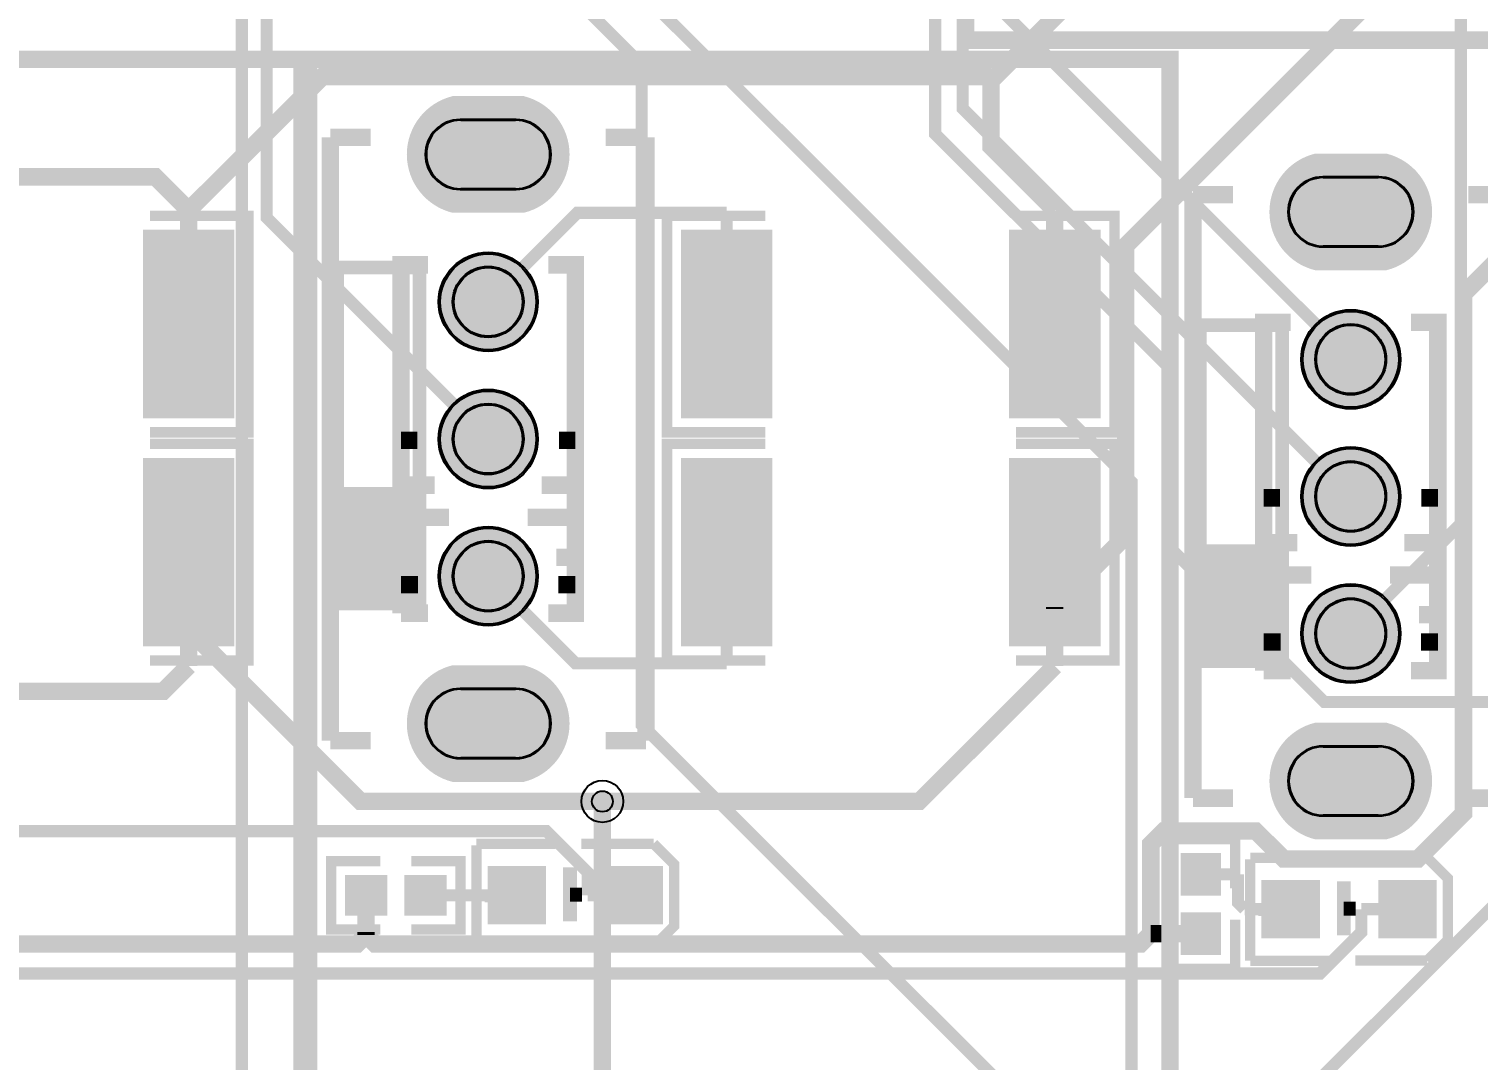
# Model space of a CAD drawing. Header units: millimetres. Extents: x -4 to 157, y 41 to 137.
# Drawn here: x 120.89 to 142.03, y 48.98 to 64.02 of the extents above; entities that cross this region are included whole.
import ezdxf

# ---------------------------------------------------------------- set-up
doc = ezdxf.new("R2010")
doc.units = ezdxf.units.MM
for name, color, linetype, true_color in [('BottomLayer', 7, 'Continuous', 0x0000ff), ('BottomSolderMaskLayer', 7, 'Continuous', 0xaa00ff), ('Document', 7, 'Continuous', 0xffffff), ('Hole', 7, 'Continuous', 0x222222), ('Multi-Layer', 7, 'Continuous', 0xc0c0c0), ('TopLayer', 7, 'Continuous', 0xff0000), ('TopPasteMaskLayer', 7, 'Continuous', 0x808080), ('TopSilkLayer', 7, 'Continuous', 0xffcc00), ('TopSolderMaskLayer', 7, 'Continuous', 0x800080)]:
    doc.layers.add(name, color=color, linetype=linetype, true_color=true_color)

msp = doc.modelspace()

# ---------------------------------------------------------------- hatches: boundary and pattern name
at = {"layer": 'BottomSolderMaskLayer'}
for points in [[(127.067, 61.338, -0.785398), (127.067, 63.04), (128.102, 63.04, -0.785398), (128.102, 61.338)], [(139.64, 60.5, -0.785398), (139.64, 62.202), (140.675, 62.202, -0.785398), (140.675, 60.5)], [(126.861, 60.039, 1), (128.308, 60.039, 1)], [(139.434, 59.201, 1), (140.881, 59.201, 1)], [(126.861, 58.039, 1), (128.308, 58.039, 1)], [(139.434, 57.201, 1), (140.881, 57.201, 1)], [(126.861, 56.039, 1), (128.308, 56.039, 1)], [(139.434, 55.201, 1), (140.881, 55.201, 1)], [(127.067, 53.038, -0.785398), (127.067, 54.74), (128.102, 54.74, -0.785398), (128.102, 53.038)], [(139.64, 52.2, -0.785398), (139.64, 53.902), (140.675, 53.902, -0.785398), (140.675, 52.2)]]:
    msp.add_hatch(color=256, dxfattribs=at).paths.add_polyline_path(points)
at = {"layer": 'Document'}
for points in [[(125.284, 55.539), (126.684, 55.539), (126.684, 60.539), (126.684, 60.639), (126.584, 60.639), (125.284, 60.639), (125.284, 60.439), (126.484, 60.439), (126.484, 57.339), (125.284, 57.339)], [(125.484, 57.339), (125.284, 57.339), (125.284, 60.439), (125.484, 60.439)], [(137.857, 54.701), (139.257, 54.701), (139.257, 59.701), (139.257, 59.801), (139.157, 59.801), (137.857, 59.801), (137.857, 59.601), (139.057, 59.601), (139.057, 56.501), (137.857, 56.501)], [(138.057, 56.501), (137.857, 56.501), (137.857, 59.601), (138.057, 59.601)], [(127.919, 51.659), (127.919, 50.999), (127.766, 50.999), (127.766, 51.659)], [(128.194, 51.283), (127.534, 51.283), (127.534, 51.435), (128.194, 51.435)], [(130.048, 51.335), (129.387, 51.335), (129.387, 51.487), (130.048, 51.487)], [(139.197, 51.456), (139.197, 50.796), (139.044, 50.796), (139.044, 51.456)], [(139.472, 51.08), (138.811, 51.08), (138.811, 51.232), (139.472, 51.232)], [(141.325, 51.131), (140.665, 51.131), (140.665, 51.284), (141.325, 51.284)]]:
    msp.add_hatch(color=256, dxfattribs=at).paths.add_polyline_path(points)
at = {"layer": 'Multi-Layer'}
for points in [[(127.077, 61.364, -0.785398), (127.077, 63.015), (128.093, 63.015, -0.785398), (128.093, 61.364)], [(139.65, 60.526, -0.785398), (139.65, 62.177), (140.666, 62.177, -0.785398), (140.666, 60.526)], [(126.886, 60.039, 1), (128.283, 60.039, 1)], [(139.459, 59.201, 1), (140.856, 59.201, 1)], [(126.886, 58.039, 1), (128.283, 58.039, 1)], [(139.459, 57.201, 1), (140.856, 57.201, 1)], [(126.886, 56.039, 1), (128.283, 56.039, 1)], [(139.459, 55.201, 1), (140.856, 55.201, 1)], [(127.077, 53.063, -0.785398), (127.077, 54.714), (128.093, 54.714, -0.785398), (128.093, 53.063)], [(139.65, 52.225, -0.785398), (139.65, 53.876), (140.666, 53.876, -0.785398), (140.666, 52.225)]]:
    msp.add_hatch(color=256, dxfattribs=at).paths.add_polyline_path(points)
at = {"layer": 'TopLayer'}
for points in [[(122.578, 61.066), (122.578, 58.366), (123.861, 58.366), (123.861, 61.066)], [(131.702, 61.066), (131.702, 58.366), (130.419, 58.366), (130.419, 61.066)], [(135.202, 61.066), (135.202, 58.366), (136.484, 58.366), (136.484, 61.066)], [(122.578, 57.738), (122.578, 55.038), (123.861, 55.038), (123.861, 57.738)], [(131.702, 57.738), (131.702, 55.038), (130.419, 55.038), (130.419, 57.738)], [(135.202, 57.738), (135.202, 55.038), (136.484, 55.038), (136.484, 57.738)], [(128.404, 51.784), (128.404, 50.984), (127.604, 50.984), (127.604, 51.784)], [(130.105, 51.784), (130.105, 50.984), (129.305, 50.984), (129.305, 51.784)], [(138.243, 51.407), (137.703, 51.407), (137.703, 51.973), (138.243, 51.973)], [(126.088, 51.114), (126.088, 51.654), (125.523, 51.654), (125.523, 51.114)], [(126.388, 51.114), (126.388, 51.654), (126.954, 51.654), (126.954, 51.114)], [(139.681, 51.581), (139.681, 50.781), (138.881, 50.781), (138.881, 51.581)], [(141.383, 51.581), (141.383, 50.781), (140.583, 50.781), (140.583, 51.581)], [(138.243, 51.107), (137.703, 51.107), (137.703, 50.542), (138.243, 50.542)]]:
    msp.add_hatch(color=256, dxfattribs=at).paths.add_polyline_path(points)
at = {"layer": 'TopPasteMaskLayer'}
for points in [[(122.578, 60.966), (122.578, 60.275), (122.678, 60.175), (122.914, 60.175), (123.014, 60.075), (123.014, 59.357), (122.914, 59.257), (122.678, 59.257), (122.578, 59.157), (122.578, 58.466), (122.678, 58.366), (123.761, 58.366), (123.861, 58.466), (123.861, 60.966), (123.761, 61.066), (122.678, 61.066)], [(131.702, 60.966), (131.702, 60.275), (131.602, 60.175), (131.366, 60.175), (131.266, 60.075), (131.266, 59.357), (131.366, 59.257), (131.602, 59.257), (131.702, 59.157), (131.702, 58.466), (131.602, 58.366), (130.519, 58.366), (130.419, 58.466), (130.419, 60.966), (130.519, 61.066), (131.602, 61.066)], [(135.202, 60.966), (135.202, 60.275), (135.302, 60.175), (135.538, 60.175), (135.638, 60.075), (135.638, 59.357), (135.538, 59.257), (135.302, 59.257), (135.202, 59.157), (135.202, 58.466), (135.302, 58.366), (136.384, 58.366), (136.484, 58.466), (136.484, 60.966), (136.384, 61.066), (135.302, 61.066)], [(122.578, 57.638), (122.578, 56.947), (122.678, 56.847), (122.914, 56.847), (123.014, 56.747), (123.014, 56.029), (122.914, 55.929), (122.678, 55.929), (122.578, 55.829), (122.578, 55.138), (122.678, 55.038), (123.761, 55.038), (123.861, 55.138), (123.861, 57.638), (123.761, 57.738), (122.678, 57.738)], [(131.702, 57.638), (131.702, 56.947), (131.602, 56.847), (131.366, 56.847), (131.266, 56.747), (131.266, 56.029), (131.366, 55.929), (131.602, 55.929), (131.702, 55.829), (131.702, 55.138), (131.602, 55.038), (130.519, 55.038), (130.419, 55.138), (130.419, 57.638), (130.519, 57.738), (131.602, 57.738)], [(135.202, 57.638), (135.202, 56.947), (135.302, 56.847), (135.538, 56.847), (135.638, 56.747), (135.638, 56.029), (135.538, 55.929), (135.302, 55.929), (135.202, 55.829), (135.202, 55.138), (135.302, 55.038), (136.384, 55.038), (136.484, 55.138), (136.484, 57.638), (136.384, 57.738), (135.302, 57.738)], [(128.404, 51.784), (128.404, 50.984), (127.604, 50.984), (127.604, 51.784)], [(130.105, 51.784), (130.105, 50.984), (129.305, 50.984), (129.305, 51.784)], [(138.203, 51.392), (137.743, 51.392), (137.703, 51.432), (137.703, 51.933), (137.743, 51.973), (138.203, 51.973), (138.243, 51.933), (138.243, 51.432)], [(126.103, 51.154), (126.103, 51.614), (126.063, 51.654), (125.563, 51.654), (125.523, 51.614), (125.523, 51.154), (125.563, 51.114), (126.063, 51.114)], [(126.373, 51.154), (126.373, 51.614), (126.413, 51.654), (126.914, 51.654), (126.954, 51.614), (126.954, 51.154), (126.914, 51.114), (126.413, 51.114)], [(139.681, 51.581), (139.681, 50.781), (138.881, 50.781), (138.881, 51.581)], [(141.383, 51.581), (141.383, 50.781), (140.583, 50.781), (140.583, 51.581)], [(138.203, 51.122), (137.743, 51.122), (137.703, 51.082), (137.703, 50.582), (137.743, 50.542), (138.203, 50.542), (138.243, 50.582), (138.243, 51.082)]]:
    msp.add_hatch(color=256, dxfattribs=at).paths.add_polyline_path(points)
at = {"layer": 'TopSolderMaskLayer'}
for points in [[(127.067, 61.338, -0.785398), (127.067, 63.04), (128.102, 63.04, -0.785398), (128.102, 61.338)], [(139.64, 60.5, -0.785398), (139.64, 62.202), (140.675, 62.202, -0.785398), (140.675, 60.5)], [(122.553, 61.091), (122.553, 58.34), (123.886, 58.34), (123.886, 61.091)], [(131.727, 61.091), (131.727, 58.34), (130.394, 58.34), (130.394, 61.091)], [(135.176, 61.091), (135.176, 58.34), (136.51, 58.34), (136.51, 61.091)], [(126.861, 60.039, 1), (128.308, 60.039, 1)], [(139.434, 59.201, 1), (140.881, 59.201, 1)], [(126.861, 58.039, 1), (128.308, 58.039, 1)], [(139.434, 57.201, 1), (140.881, 57.201, 1)], [(122.553, 57.764), (122.553, 55.013), (123.886, 55.013), (123.886, 57.764)], [(131.727, 57.764), (131.727, 55.013), (130.394, 55.013), (130.394, 57.764)], [(135.177, 57.764), (135.177, 55.013), (136.51, 55.013), (136.51, 57.764)], [(126.861, 56.039, 1), (128.308, 56.039, 1)], [(139.434, 55.201, 1), (140.881, 55.201, 1)], [(127.067, 53.038, -0.785398), (127.067, 54.74), (128.102, 54.74, -0.785398), (128.102, 53.038)], [(139.64, 52.2, -0.785398), (139.64, 53.902), (140.675, 53.902, -0.785398), (140.675, 52.2)], [(138.267, 51.381), (137.679, 51.381), (137.679, 52), (138.267, 52)], [(128.429, 51.81), (128.429, 50.959), (127.578, 50.959), (127.578, 51.81)], [(130.131, 51.81), (130.131, 50.959), (129.28, 50.959), (129.28, 51.81)], [(126.114, 51.089), (126.114, 51.68), (125.497, 51.68), (125.497, 51.089)], [(126.363, 51.089), (126.363, 51.68), (126.979, 51.68), (126.979, 51.089)], [(139.707, 51.607), (139.707, 50.756), (138.856, 50.756), (138.856, 51.607)], [(141.408, 51.607), (141.408, 50.756), (140.558, 50.756), (140.558, 51.607)], [(138.267, 51.134), (137.679, 51.134), (137.679, 50.515), (138.267, 50.515)]]:
    msp.add_hatch(color=256, dxfattribs=at).paths.add_polyline_path(points)

# ---------------------------------------------------------------- linework, layer by layer
at = {"layer": 'BottomLayer'}
for points, const_width in [([(124.917, 84.481), (123.995, 83.558), (123.995, 48.035), (127.478, 44.552)], 0.178), ([(125.495, 83.916), (124.356, 82.777), (124.356, 61.267), (127.584, 58.039)], 0.178), ([(126.012, 82.341), (134.5, 73.853), (134.5, 62.858), (140.157, 57.201)], 0.178), ([(140.107, 44.552), (136.961, 47.698), (136.961, 57.414), (126.621, 67.753), (126.621, 78.581), (125.304, 79.898), (125.304, 81.599)], 0.178), ([(145.11, 57.176), (146.143, 56.143), (146.143, 54.819), (145.528, 54.204), (139.772, 54.204), (137.535, 56.442), (137.535, 59.054), (134.1, 62.488), (134.1, 72.664), (126.094, 80.671)], 0.178), ([(125.295, 79.014), (125.784, 78.525), (125.784, 67.537), (129.822, 63.498), (129.822, 53.87), (138.2, 45.493), (138.2, 44.288), (139.427, 43.061), (144.52, 43.061), (145.822, 44.362), (145.822, 45.492), (153.543, 53.213)], 0.178), ([(134.808, 75.679), (135.795, 74.693), (135.795, 72.849), (141.763, 66.88), (141.763, 56.807), (140.157, 55.201)], 0.178), ([(135.084, 70.021), (135.084, 64.274), (140.157, 59.201)], 0.178), ([(130.526, 45.314), (129.249, 46.59), (129.249, 52.753)], 0.254)]:
    msp.add_lwpolyline(points, dxfattribs=dict(at, const_width=const_width))
at = {"layer": 'BottomSolderMaskLayer'}
for points in [[(127.992, 62.699), (127.177, 62.699)], [(140.565, 61.861), (139.75, 61.861)], [(127.992, 61.68), (127.177, 61.68)], [(140.565, 60.842), (139.75, 60.842)], [(127.992, 54.399), (127.177, 54.399)], [(140.565, 53.56), (139.75, 53.56)], [(127.992, 53.379), (127.177, 53.379)], [(140.565, 52.541), (139.75, 52.541)]]:
    msp.add_lwpolyline(points, close=True, dxfattribs=at)
for centre, radius in [((127.585, 60.039), 0.724), ((127.584, 60.039), 0.518), ((140.158, 59.201), 0.724), ((140.157, 59.201), 0.518), ((127.585, 58.039), 0.724), ((127.584, 58.039), 0.518), ((140.158, 57.201), 0.724), ((140.157, 57.201), 0.518), ((127.585, 56.039), 0.724), ((127.584, 56.039), 0.518), ((140.158, 55.201), 0.724), ((140.157, 55.201), 0.518)]:
    msp.add_circle(centre, radius, dxfattribs=at)
for centre, start, end in [((127.177, 62.189), 90, 270), ((127.992, 62.189), 270, 90), ((139.75, 61.351), 90, 270), ((140.565, 61.351), 270, 90), ((127.177, 53.889), 90, 270), ((127.992, 53.889), 270, 90), ((139.75, 53.051), 90, 270), ((140.565, 53.051), 270, 90)]:
    msp.add_arc(centre, 0.51, start, end, dxfattribs=at)
at = {"layer": 'Hole'}
msp.add_circle((129.249, 52.753), 0.152, dxfattribs=at)
at = {"layer": 'Multi-Layer'}
for points in [[(127.984, 62.689), (127.184, 62.689)], [(140.557, 61.851), (139.757, 61.851)], [(127.984, 61.689), (127.184, 61.689)], [(140.557, 60.851), (139.757, 60.851)], [(127.984, 54.389), (127.184, 54.389)], [(140.557, 53.551), (139.757, 53.551)], [(127.984, 53.389), (127.184, 53.389)], [(140.557, 52.551), (139.757, 52.551)]]:
    msp.add_lwpolyline(points, close=True, dxfattribs=at)
for centre, radius in [((127.585, 60.039), 0.699), ((127.584, 60.039), 0.5), ((140.158, 59.201), 0.699), ((140.157, 59.201), 0.5), ((127.585, 58.039), 0.699), ((127.584, 58.039), 0.5), ((140.158, 57.201), 0.699), ((140.157, 57.201), 0.5), ((127.585, 56.039), 0.699), ((127.584, 56.039), 0.5), ((140.158, 55.201), 0.699), ((140.157, 55.201), 0.5), ((129.249, 52.753), 0.305)]:
    msp.add_circle(centre, radius, dxfattribs=at)
for centre, start, end in [((127.184, 62.189), 90, 270), ((127.984, 62.189), 270, 90), ((139.757, 61.351), 90, 270), ((140.557, 61.351), 270, 90), ((127.184, 53.889), 90, 270), ((127.984, 53.889), 270, 90), ((139.757, 53.051), 90, 270), ((140.557, 53.051), 270, 90)]:
    msp.add_arc(centre, 0.5, start, end, dxfattribs=at)
at = {"layer": 'TopLayer'}
for points, const_width in [([(141.529, 78.334), (147.09, 78.334), (153.457, 71.966), (154.156, 71.966), (155.104, 71.018), (155.104, 65.631), (145.649, 56.176), (144.664, 56.176), (142.931, 54.442), (142.931, 51.928), (137.887, 46.884), (98.704, 46.884)], 0.178), ([(134.915, 63.266), (137.152, 65.503)], 0.254), ([(135.843, 55.589), (136.875, 56.621), (136.875, 60.854), (140.53, 64.51), (140.53, 65.503)], 0.254), ([(123.219, 61.375), (125.17, 63.325), (134.855, 63.325), (134.915, 63.266)], 0.254), ([(134.915, 63.266), (134.915, 62.303), (135.843, 61.375)], 0.254), ([(137.243, 50.825), (137.243, 52.134), (137.43, 52.321), (138.772, 52.321), (139.179, 51.915), (141.136, 51.915), (141.801, 52.58), (141.801, 60.156), (144.134, 62.489), (144.424, 62.489)], 0.254), ([(110.596, 61.051), (115.989, 61.051), (116.802, 61.863), (122.731, 61.863), (123.219, 61.375)], 0.254), ([(123.219, 59.716), (123.219, 61.375)], 0.254), ([(131.06, 61.337), (128.882, 61.337), (127.584, 60.039)], 0.178), ([(131.06, 59.716), (131.06, 61.337)], 0.178), ([(135.843, 59.716), (135.843, 61.375)], 0.254), ([(123.219, 56.388), (123.219, 55.259)], 0.254), ([(131.061, 56.388), (131.061, 54.767)], 0.178), ([(135.843, 56.388), (135.843, 55.589)], 0.254), ([(131.061, 54.767), (128.856, 54.767), (127.584, 56.039)], 0.178), ([(135.843, 55.559), (135.843, 55.589)], 0.254), ([(135.843, 55.559), (135.843, 54.729)], 0.254), ([(123.219, 54.729), (122.85, 54.36), (116.598, 54.36), (115.933, 55.025), (110.829, 55.025), (110.596, 55.259)], 0.254), ([(123.219, 55.259), (123.219, 54.729)], 0.254), ([(123.219, 55.259), (125.725, 52.753), (129.249, 52.753)], 0.254), ([(129.249, 52.753), (133.867, 52.753), (135.843, 54.729)], 0.254), ([(129.034, 51.384), (129.034, 51.72), (128.435, 52.319), (112.918, 52.319), (111.471, 53.766), (104.545, 53.766)], 0.178), ([(137.973, 51.69), (138.514, 51.69)], 0.178), ([(138.514, 51.69), (138.514, 51.277), (138.61, 51.181)], 0.178), ([(125.805, 51.384), (125.805, 50.85)], 0.254), ([(126.671, 51.384), (128.004, 51.384)], 0.178), ([(129.705, 51.384), (129.034, 51.384)], 0.178), ([(140.312, 51.181), (140.312, 50.846), (139.71, 50.244), (106.275, 50.244), (105.534, 50.986)], 0.178), ([(113.169, 51.095), (113.59, 50.674), (125.674, 50.674), (125.805, 50.805)], 0.254), ([(139.281, 51.181), (138.61, 51.181)], 0.178), ([(140.983, 51.181), (140.312, 51.181)], 0.178), ([(125.805, 50.85), (125.805, 50.805)], 0.254), ([(125.805, 50.805), (125.937, 50.674), (137.092, 50.674), (137.243, 50.825)], 0.254), ([(137.243, 50.825), (137.394, 50.825)], 0.254), ([(137.973, 50.825), (137.394, 50.825)], 0.254)]:
    msp.add_lwpolyline(points, dxfattribs=dict(at, const_width=const_width))
at = {"layer": 'TopSilkLayer', "const_width": 0.254}
for points in [[(134.544, 76.408), (149.479, 76.408), (149.479, 63.856), (134.544, 63.856), (134.544, 76.408)], [(112.319, 63.576), (124.872, 63.576), (124.872, 48.641), (112.319, 48.641), (112.319, 63.576)], [(124.968, 63.576), (137.521, 63.576), (137.521, 48.641), (124.968, 48.641), (124.968, 63.576)]]:
    msp.add_lwpolyline(points, close=True, dxfattribs=at)
at = {"layer": 'TopSilkLayer'}
for points, const_width in [([(125.284, 62.439), (125.284, 53.639)], 0.254), ([(125.284, 62.439), (125.87, 62.439)], 0.254), ([(129.299, 62.439), (129.884, 62.439)], 0.254), ([(129.884, 62.439), (129.884, 53.639)], 0.254), ([(137.857, 61.601), (137.857, 52.801)], 0.254), ([(137.857, 61.601), (138.443, 61.601)], 0.254), ([(141.872, 61.601), (142.458, 61.601)], 0.254), ([(122.654, 61.294), (124.089, 61.294), (124.089, 58.137), (122.654, 58.137)], 0.152), ([(131.626, 61.294), (130.191, 61.294), (130.191, 58.137), (131.626, 58.137)], 0.152), ([(135.278, 61.294), (136.713, 61.294), (136.713, 58.137), (135.278, 58.137)], 0.152), ([(126.314, 55.499), (126.314, 60.579), (126.706, 60.579)], 0.254), ([(128.462, 60.579), (128.854, 60.579), (128.854, 55.499), (128.462, 55.499)], 0.254), ([(138.887, 54.661), (138.887, 59.741), (139.28, 59.741)], 0.254), ([(141.035, 59.741), (141.427, 59.741), (141.427, 54.661), (141.035, 54.661)], 0.254), ([(126.314, 58.02), (126.553, 58.02)], 0.254), ([(128.615, 58.02), (128.854, 58.02)], 0.254), ([(122.654, 57.967), (124.089, 57.967), (124.089, 54.809), (122.654, 54.809)], 0.152), ([(131.626, 57.967), (130.191, 57.967), (130.191, 54.809), (131.626, 54.809)], 0.152), ([(135.278, 57.967), (136.713, 57.967), (136.713, 54.809), (135.278, 54.809)], 0.152), ([(126.314, 57.366), (126.804, 57.366)], 0.254), ([(128.365, 57.366), (128.854, 57.366)], 0.254), ([(138.887, 57.181), (139.127, 57.181)], 0.254), ([(141.188, 57.181), (141.427, 57.181)], 0.254), ([(126.314, 56.895), (127.011, 56.895)], 0.254), ([(128.158, 56.895), (128.854, 56.895)], 0.254), ([(138.887, 56.528), (139.377, 56.528)], 0.254), ([(140.938, 56.528), (141.427, 56.528)], 0.254), ([(126.314, 56.314), (126.591, 56.314)], 0.254), ([(128.578, 56.314), (128.854, 56.314)], 0.254), ([(126.314, 55.915), (126.561, 55.915)], 0.254), ([(128.608, 55.915), (128.854, 55.915)], 0.254), ([(138.887, 56.057), (139.584, 56.057)], 0.254), ([(140.731, 56.057), (141.427, 56.057)], 0.254), ([(126.706, 55.499), (126.314, 55.499)], 0.254), ([(138.887, 55.476), (139.164, 55.476)], 0.254), ([(141.151, 55.476), (141.427, 55.476)], 0.254), ([(138.887, 55.077), (139.134, 55.077)], 0.254), ([(141.181, 55.077), (141.427, 55.077)], 0.254), ([(139.28, 54.661), (138.887, 54.661)], 0.254), ([(125.284, 53.639), (125.87, 53.639)], 0.254), ([(129.299, 53.639), (129.884, 53.639)], 0.254), ([(137.857, 52.801), (138.443, 52.801)], 0.254), ([(141.872, 52.801), (142.457, 52.801)], 0.254), ([(128.564, 52.133), (127.414, 52.133)], 0.15), ([(128.944, 52.136), (129.995, 52.136)], 0.15), ([(130.295, 51.735), (130.295, 51.835), (129.995, 52.136)], 0.15), ([(138.472, 51.484), (138.472, 52.202), (137.474, 52.202), (137.474, 51.484)], 0.152), ([(127.414, 50.633), (127.414, 52.113)], 0.15), ([(139.842, 51.93), (138.692, 51.93)], 0.15), ([(140.222, 51.932), (141.272, 51.932)], 0.15), ([(141.572, 51.532), (141.572, 51.632), (141.272, 51.932)], 0.15), ([(126.012, 50.886), (125.294, 50.886), (125.294, 51.883), (126.012, 51.883)], 0.152), ([(126.464, 50.886), (127.182, 50.886), (127.182, 51.883), (126.464, 51.883)], 0.152), ([(128.778, 51.791), (128.778, 51.003)], 0.203), ([(130.295, 51.035), (130.295, 51.735)], 0.15), ([(138.692, 50.43), (138.692, 51.91)], 0.15), ([(140.056, 51.588), (140.056, 50.8)], 0.203), ([(141.572, 50.832), (141.572, 51.532)], 0.15), ([(128.778, 51.392), (128.954, 51.392)], 0.203), ([(140.056, 51.189), (140.231, 51.189)], 0.203), ([(130.295, 51.035), (130.295, 50.935), (129.995, 50.635)], 0.15), ([(138.472, 51.031), (138.472, 50.313), (137.474, 50.313), (137.474, 51.031)], 0.152), ([(141.572, 50.832), (141.572, 50.732), (141.272, 50.432)], 0.15), ([(128.564, 50.633), (127.414, 50.633)], 0.15), ([(128.944, 50.635), (129.995, 50.635)], 0.15), ([(139.842, 50.43), (138.692, 50.43)], 0.15), ([(140.222, 50.432), (141.272, 50.432)], 0.15)]:
    msp.add_lwpolyline(points, dxfattribs=dict(at, const_width=const_width))
at = {"layer": 'TopSolderMaskLayer'}
for points in [[(127.992, 62.699), (127.177, 62.699)], [(140.565, 61.861), (139.75, 61.861)], [(127.992, 61.68), (127.177, 61.68)], [(140.565, 60.842), (139.75, 60.842)], [(127.992, 54.399), (127.177, 54.399)], [(140.565, 53.56), (139.75, 53.56)], [(127.992, 53.379), (127.177, 53.379)], [(140.565, 52.541), (139.75, 52.541)]]:
    msp.add_lwpolyline(points, close=True, dxfattribs=at)
for centre, radius in [((127.585, 60.039), 0.724), ((127.584, 60.039), 0.518), ((140.158, 59.201), 0.724), ((140.157, 59.201), 0.518), ((127.585, 58.039), 0.724), ((127.584, 58.039), 0.518), ((140.158, 57.201), 0.724), ((140.157, 57.201), 0.518), ((127.585, 56.039), 0.724), ((127.584, 56.039), 0.518), ((140.158, 55.201), 0.724), ((140.157, 55.201), 0.518)]:
    msp.add_circle(centre, radius, dxfattribs=at)
for centre, start, end in [((127.177, 62.189), 90, 270), ((127.992, 62.189), 270, 90), ((139.75, 61.351), 90, 270), ((140.565, 61.351), 270, 90), ((127.177, 53.889), 90, 270), ((127.992, 53.889), 270, 90), ((139.75, 53.051), 90, 270), ((140.565, 53.051), 270, 90)]:
    msp.add_arc(centre, 0.51, start, end, dxfattribs=at)

doc.saveas('drawing.dxf')
